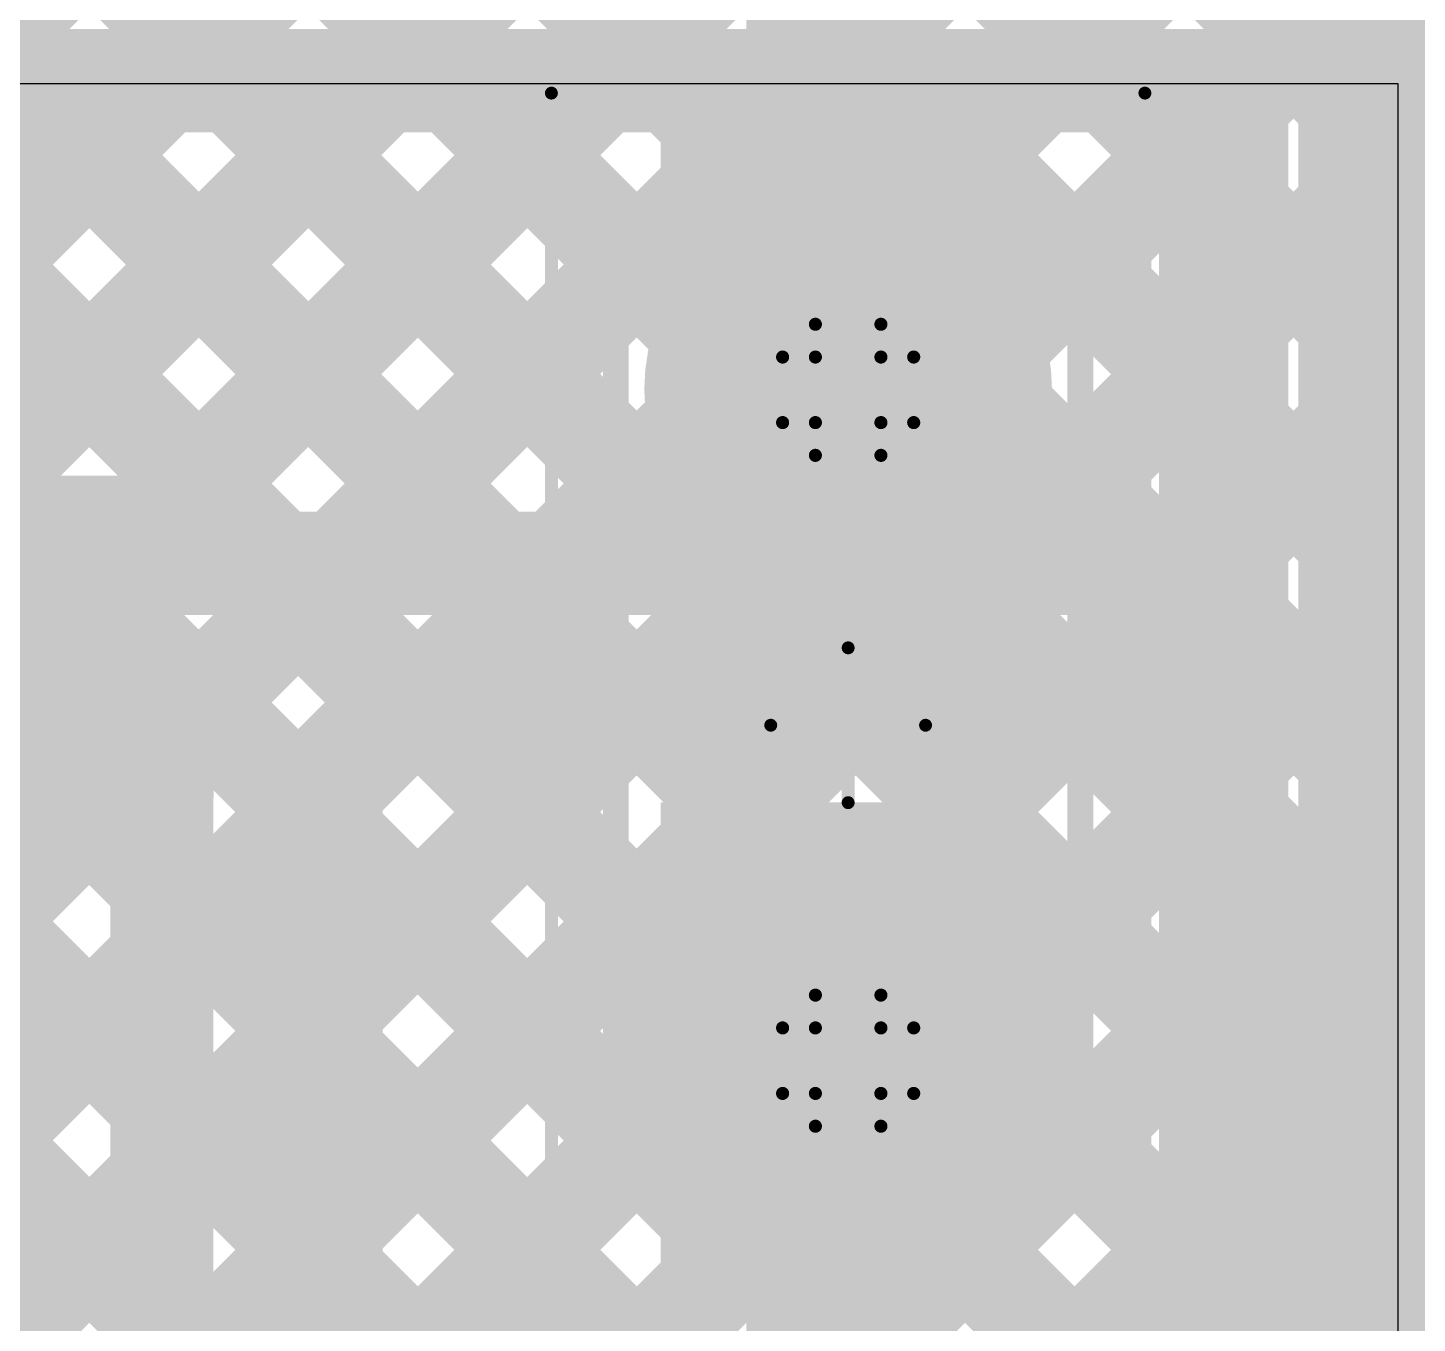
# Model space of a CAD drawing. Header units: millimetres. Extents: x 13 to 259, y -2 to 326.
# Drawn here: x 141.47 to 146.85, y 126.99 to 132.02 of the extents above; entities that cross this region are included whole.
import ezdxf

# ---------------------------------------------------------------- set-up
doc = ezdxf.new("R2010")
doc.units = ezdxf.units.MM
for name, color, linetype in [('BottomLayer', 5, 'Continuous'), ('ConnectLayer', 7, 'Continuous'), ('DrillDrawing', 1, 'Continuous'), ('Mechanical14', 56, 'Continuous'), ('Mechanical15', 56, 'Continuous'), ('Mechanical34', 56, 'Continuous'), ('Mechanical9', 56, 'Continuous'), ('MidLayer1', 16, 'Continuous'), ('MidLayer2', 76, 'Continuous'), ('MidLayer3', 90, 'Continuous'), ('MidLayer4', 156, 'Continuous'), ('MidLayer5', 130, 'Continuous'), ('MidLayer6', 216, 'Continuous'), ('MultiLayer', 9, 'Continuous'), ('TopLayer', 1, 'Continuous'), ('TopOverlay', 2, 'Continuous'), ('TopPaste', 8, 'Continuous'), ('TopSolder', 216, 'Continuous')]:
    doc.layers.add(name, color=color, linetype=linetype)

# ---------------------------------------------------------------- blocks, each defined once
blk = doc.blocks.new('CAPMP3216X180N_113')
at = {"layer": 'Mechanical14', "const_width": 0.1}
for points in [[(-1.7, 0.9), (-1.7, -0.9)], [(-1.7, 0.9), (1.7, 0.9)], [(-1.625, 0.9), (-1.625, -0.9)], [(-1.55, 0.9), (-1.55, -0.9)], [(-1.475, 0.9), (-1.475, -0.9)], [(-1.4, 0.9), (-1.4, -0.9)], [(-1.325, 0.9), (-1.325, -0.9)], [(-1.25, 0.9), (-1.25, -0.9)], [(-1.175, 0.9), (-1.175, -0.9)], [(-1.1, 0.9), (-1.1, -0.9)], [(-1.025, 0.9), (-1.025, -0.9)], [(-0.95, 0.9), (-0.95, -0.9)], [(-0.875, 0.9), (-0.875, -0.9)], [(-0.8, 0.9), (-0.8, -0.9)], [(-0.8, 0.9), (-0.8, -0.9)], [(1.7, 0.9), (1.7, -0.9)], [(-1.7, -0.9), (1.7, -0.9)]]:
    blk.add_lwpolyline(points, dxfattribs=at)
at = {"layer": 'Mechanical14', "const_width": 0.05}
for points in [[(-1.725, 0.9, 1), (-1.675, 0.9, 1)], [(-1.725, 0.9, 1), (-1.675, 0.9, 1)], [(-1.65, 0.9, 1), (-1.6, 0.9, 1)], [(-1.575, 0.9, 1), (-1.525, 0.9, 1)], [(-1.5, 0.9, 1), (-1.45, 0.9, 1)], [(-1.425, 0.9, 1), (-1.375, 0.9, 1)], [(-1.35, 0.9, 1), (-1.3, 0.9, 1)], [(-1.275, 0.9, 1), (-1.225, 0.9, 1)], [(-1.2, 0.9, 1), (-1.15, 0.9, 1)], [(-1.125, 0.9, 1), (-1.075, 0.9, 1)], [(-1.05, 0.9, 1), (-1, 0.9, 1)], [(-0.975, 0.9, 1), (-0.925, 0.9, 1)], [(-0.9, 0.9, 1), (-0.85, 0.9, 1)], [(-0.825, 0.9, 1), (-0.775, 0.9, 1)], [(-0.825, 0.9, 1), (-0.775, 0.9, 1)], [(1.675, 0.9, 1), (1.725, 0.9, 1)], [(1.675, 0.9, 1), (1.725, 0.9, 1)], [(-1.725, -0.9, 1), (-1.675, -0.9, 1)], [(-1.725, -0.9, 1), (-1.675, -0.9, 1)], [(-1.65, -0.9, 1), (-1.6, -0.9, 1)], [(-1.575, -0.9, 1), (-1.525, -0.9, 1)], [(-1.5, -0.9, 1), (-1.45, -0.9, 1)], [(-1.425, -0.9, 1), (-1.375, -0.9, 1)], [(-1.35, -0.9, 1), (-1.3, -0.9, 1)], [(-1.275, -0.9, 1), (-1.225, -0.9, 1)], [(-1.2, -0.9, 1), (-1.15, -0.9, 1)], [(-1.125, -0.9, 1), (-1.075, -0.9, 1)], [(-1.05, -0.9, 1), (-1, -0.9, 1)], [(-0.975, -0.9, 1), (-0.925, -0.9, 1)], [(-0.9, -0.9, 1), (-0.85, -0.9, 1)], [(-0.825, -0.9, 1), (-0.775, -0.9, 1)], [(-0.825, -0.9, 1), (-0.775, -0.9, 1)], [(1.675, -0.9, 1), (1.725, -0.9, 1)], [(1.675, -0.9, 1), (1.725, -0.9, 1)]]:
    blk.add_lwpolyline(points, format="xyb", close=True, dxfattribs=at)
at = {"layer": 'Mechanical15', "const_width": 0.05}
for points in [[(-2.45, 1.15), (2.45, 1.15)], [(-2.45, 1.15), (-2.45, -1.15)], [(2.45, 1.15), (2.45, -1.15)], [(0, 0.3), (0, -0.3)], [(-0.3, 0), (0.3, 0)], [(-2.45, -1.15), (2.45, -1.15)]]:
    blk.add_lwpolyline(points, dxfattribs=at)
at = {"layer": 'Mechanical15', "const_width": 0.025}
for points in [[(-2.4625, 1.15, 1), (-2.4375, 1.15, 1)], [(-2.4625, 1.15, 1), (-2.4375, 1.15, 1)], [(2.4375, 1.15, 1), (2.4625, 1.15, 1)], [(2.4375, 1.15, 1), (2.4625, 1.15, 1)], [(-0.0125, 0.3, 1), (0.0125, 0.3, 1)], [(-0.3125, 0, 1), (-0.2875, 0, 1)], [(0.2875, 0, 1), (0.3125, 0, 1)], [(-0.0125, -0.3, 1), (0.0125, -0.3, 1)], [(-2.4625, -1.15, 1), (-2.4375, -1.15, 1)], [(-2.4625, -1.15, 1), (-2.4375, -1.15, 1)], [(2.4375, -1.15, 1), (2.4625, -1.15, 1)], [(2.4375, -1.15, 1), (2.4625, -1.15, 1)]]:
    blk.add_lwpolyline(points, format="xyb", close=True, dxfattribs=at)
at = {"layer": 'TopLayer'}
for points in [[(-2.2, -0.625), (-0.4, -0.625), (-2.2, 0.625), (-0.4, 0.625)], [(0.4, -0.625), (2.2, -0.625), (0.4, 0.625), (2.2, 0.625)]]:
    blk.add_solid(points, dxfattribs=at)
at = {"layer": 'TopOverlay'}
for points, const_width in [([(-2.15, 1.125, 1), (-2.4, 1.125, 1)], 0.25), ([(-2.4625, 1.125, 1), (-2.3375, 1.125, 1)], 0.125), ([(-2.2125, 1.125, 1), (-2.0875, 1.125, 1)], 0.125), ([(-0.05, 0.7, 1), (0.05, 0.7, 1)], 0.1), ([(-0.05, -0.7, 1), (0.05, -0.7, 1)], 0.1)]:
    blk.add_lwpolyline(points, format="xyb", close=True, dxfattribs=dict(at, const_width=const_width))
at = {"layer": 'TopOverlay', "const_width": 0.2}
blk.add_lwpolyline([(0, 0.7), (0, -0.7)], dxfattribs=at)
at = {"layer": 'TopPaste'}
for points in [[(-2.2, -0.625), (-0.4, -0.625), (-2.2, 0.625), (-0.4, 0.625)], [(0.4, -0.625), (2.2, -0.625), (0.4, 0.625), (2.2, 0.625)]]:
    blk.add_solid(points, dxfattribs=at)
at = {"layer": 'TopSolder'}
for points in [[(-2.3016, -0.7266), (-0.2984, -0.7266), (-2.3016, 0.7266), (-0.2984, 0.7266)], [(0.2984, -0.7266), (2.3016, -0.7266), (0.2984, 0.7266), (2.3016, 0.7266)]]:
    blk.add_solid(points, dxfattribs=at)
blk = doc.blocks.new('SAMTEC_ASP_127797_01_185')
at = {"layer": 'Mechanical14', "const_width": 0.1}
for points in [[(-27.8892, 6.5786), (-27.1272, 7.3406)], [(-27.8892, 6.5786), (-27.1272, 7.3406)], [(-23.6474, 7.3406), (-27.1272, 7.3406)], [(-23.6474, 7.3406), (-27.1272, 7.3406)], [(-27.8892, 4.572), (-27.8892, 6.5786)], [(-27.8892, -6.5786), (-27.8892, 6.5786)]]:
    blk.add_lwpolyline(points, dxfattribs=at)
at = {"layer": 'Mechanical14', "const_width": 0.05}
for points in [[(-27.1522, 7.3406, 1), (-27.1022, 7.3406, 1)], [(-27.1522, 7.3406, 1), (-27.1022, 7.3406, 1)], [(-27.1522, 7.3406, 1), (-27.1022, 7.3406, 1)], [(-27.1522, 7.3406, 1), (-27.1022, 7.3406, 1)], [(-27.9142, 6.5786, 1), (-27.8642, 6.5786, 1)], [(-27.9142, 6.5786, 1), (-27.8642, 6.5786, 1)], [(-27.9142, 6.5786, 1), (-27.8642, 6.5786, 1)], [(-27.9142, 6.5786, 1), (-27.8642, 6.5786, 1)]]:
    blk.add_lwpolyline(points, format="xyb", close=True, dxfattribs=at)
at = {"layer": 'TopOverlay', "const_width": 0.2}
for points in [[(-27.8892, 6.5786), (-27.1272, 7.3406)], [(-27.8892, 6.5786), (-27.1272, 7.3406)], [(-23.6474, 7.3406), (-27.1272, 7.3406)], [(-23.6474, 7.3406), (-27.1272, 7.3406)], [(-27.8892, 4.572), (-27.8892, 6.5786)], [(-27.8892, -2.264), (-27.8892, 6.5786)]]:
    blk.add_lwpolyline(points, dxfattribs=at)
at = {"layer": 'TopOverlay', "const_width": 0.1}
for points in [[(-27.1772, 7.3406, 1), (-27.0772, 7.3406, 1)], [(-27.1772, 7.3406, 1), (-27.0772, 7.3406, 1)], [(-27.1772, 7.3406, 1), (-27.0772, 7.3406, 1)], [(-27.1772, 7.3406, 1), (-27.0772, 7.3406, 1)], [(-27.9392, 6.5786, 1), (-27.8392, 6.5786, 1)], [(-27.9392, 6.5786, 1), (-27.8392, 6.5786, 1)], [(-27.9392, 6.5786, 1), (-27.8392, 6.5786, 1)], [(-27.9392, 6.5786, 1), (-27.8392, 6.5786, 1)]]:
    blk.add_lwpolyline(points, format="xyb", close=True, dxfattribs=at)

msp = doc.modelspace()

# ---------------------------------------------------------------- linework, layer by layer
at = {"layer": 'BottomLayer', "const_width": 0.25}
for points in [[(144.5198, 130.6122, 1), (144.7698, 130.6122, 1)], [(144.5198, 128.0122, 1), (144.7698, 128.0122, 1)]]:
    msp.add_lwpolyline(points, format="xyb", close=True, dxfattribs=at)
at = {"layer": 'ConnectLayer', "const_width": 0.4}
for points in [[(135.1685, 136.36), (141.5885, 129.94)], [(136.0171, 136.36), (142.4371, 129.94)], [(136.8656, 136.36), (143.2856, 129.94)], [(137.7141, 136.36), (144.1341, 129.94)], [(138.5626, 136.36), (144.0954, 130.8272)], [(139.107, 125.5306), (149.9365, 136.36)], [(139.2738, 129.94), (145.6938, 136.36)], [(139.4112, 136.36), (144.5733, 131.1979)], [(140.1223, 129.94), (146.5423, 136.36)], [(140.2597, 136.36), (151.36, 125.2597)], [(140.6516, 127.0751), (149.9365, 136.36)], [(140.9709, 129.94), (147.3909, 136.36)], [(141.1082, 136.36), (151.36, 126.1082)], [(141.8194, 129.94), (148.2394, 136.36)], [(141.9567, 136.36), (151.36, 126.9567)], [(142.6679, 129.94), (149.0879, 136.36)], [(142.8053, 136.36), (151.36, 127.8052)], [(144.7661, 131.1896), (149.9365, 136.36)], [(145.2092, 130.7842), (150.785, 136.36)], [(146.9997, 90.0254), (146.9997, 136.36)], [(145.2135, 129.94), (151.36, 136.0866)], [(145.9942, 129.8721), (151.36, 135.238)], [(132.78, 123.4462), (144.2443, 134.9105)], [(138.2888, 134.9368), (144.6238, 128.6018)], [(138.2888, 134.9368), (144.6238, 128.6018)], [(138.5613, 129.2275), (144.2443, 134.9105)], [(136.2291, 134.4509), (145.4682, 125.2118)], [(136.2291, 134.4509), (145.4682, 125.2118)], [(146.4184, 129.4479), (151.36, 134.3895)], [(136.2914, 133.5401), (147.8533, 121.9782)], [(136.2914, 133.5401), (147.8533, 121.9782)], [(146.8427, 129.0236), (151.36, 133.541)], [(144.1146, 133.3536), (149.9691, 127.4991)], [(144.1146, 133.3536), (149.9691, 127.4991)], [(132.7814, 120.902), (145.1127, 133.2333)], [(139.8341, 127.9547), (145.1127, 133.2333)], [(141.8768, 133.0458), (148.3976, 126.5251)], [(141.8768, 133.0458), (148.3976, 126.5251)], [(136.1406, 132.8424), (145.6364, 123.3465)], [(136.1406, 132.8424), (145.6364, 123.3465)], [(137.6874, 127.5051), (142.9818, 132.7995)], [(138.9855, 128.8032), (142.9818, 132.7995)], [(139.5422, 132.8349), (144.1118, 128.2652)], [(139.5422, 132.8349), (144.1118, 128.2652)], [(143.0717, 132.6995), (147.5377, 128.2335)], [(143.0717, 132.6995), (147.5377, 128.2335)], [(143.9241, 132.6956), (147.8779, 128.7418)], [(143.9241, 132.6956), (147.8779, 128.7418)], [(138.9604, 126.2325), (145.3804, 132.6525)], [(140.2583, 127.5304), (145.3804, 132.6525)], [(141.4917, 132.5824), (147.7097, 126.3644)], [(141.4917, 132.5824), (147.7097, 126.3644)], [(137.8419, 126.8111), (143.5697, 132.5388)], [(138.9935, 132.535), (145.6987, 125.8298)], [(138.9935, 132.535), (145.6987, 125.8298)], [(139.4098, 128.3789), (143.5697, 132.5388)], [(145.781, 132.5358), (147.22, 131.0968)], [(145.781, 132.5358), (147.22, 131.0968)], [(134.0529, 119.6279), (146.9037, 132.4787)], [(140.69, 126.2651), (146.9037, 132.4787)], [(146.59, 126.4679), (146.59, 132.35)], [(135.8661, 132.2683), (144.56, 123.5744)], [(135.8661, 132.2683), (144.56, 123.5744)], [(146.59, 131.9997), (151.36, 131.9997)], [(135.5136, 131.81), (146.05, 131.81)], [(135.9008, 124.0215), (143.6894, 131.81)], [(136.3244, 131.81), (144.56, 123.5744)], [(137.1729, 131.81), (145.6364, 123.3465)], [(137.6874, 127.5051), (141.9923, 131.81)], [(137.8419, 126.8111), (142.8409, 131.81)], [(138.0215, 131.81), (146.05, 123.7814)], [(138.87, 131.81), (145.4682, 125.2118)], [(138.9604, 126.2325), (144.5379, 131.81)], [(139.107, 125.5306), (145.3865, 131.81)], [(139.7185, 131.81), (145.6987, 125.8298)], [(140.5671, 131.81), (144.1118, 128.2652)], [(141.4156, 131.81), (144.6238, 128.6018)], [(142.2641, 131.81), (146.05, 128.0241)], [(143.1126, 131.81), (146.05, 128.8726)], [(143.9612, 131.81), (146.05, 129.7211)], [(144.8097, 131.81), (146.05, 130.5697)], [(145.6582, 131.81), (146.05, 131.4182)], [(146.05, 126.4679), (146.05, 131.81)], [(138.9634, 123.6899), (146.9732, 131.6997)], [(140.69, 125.4165), (146.9732, 131.6997)], [(137.6207, 123.1957), (146.05, 131.6251)], [(146.59, 131.3997), (151.36, 131.3997)], [(144.7195, 128.5975), (147.2196, 131.0975)], [(144.7195, 128.5975), (147.2196, 131.0975)], [(138.9634, 123.6899), (146.05, 130.7765)], [(146.59, 130.7997), (151.36, 130.7997)], [(145.1953, 128.2247), (147.5862, 130.6156)], [(145.1953, 128.2247), (147.5862, 130.6156)], [(145.2305, 130.5407), (145.8312, 129.94)], [(143.5165, 129.94), (144.0674, 130.491)], [(138.9664, 121.1473), (148.0605, 130.2414)], [(140.69, 122.871), (148.0605, 130.2414)], [(146.59, 130.1997), (151.36, 130.1997)], [(144.8599, 130.0628), (144.9826, 129.94)], [(144.365, 129.94), (144.4728, 130.0478)], [(139.0956, 120.428), (148.6533, 129.9857)], [(140.69, 122.0224), (148.6533, 129.9857)], [(137.6494, 129.94), (145.9263, 129.94)], [(144.7195, 128.5975), (146.05, 129.928)], [(145.9263, 129.94), (147.05, 128.8163)], [(146.59, 129.5997), (151.36, 129.5997)], [(138.9531, 129.4), (142.1357, 129.4)], [(139.5829, 129.4), (141.985, 126.9979)], [(139.765, 127.8857), (141.2794, 129.4)], [(139.765, 127.0371), (142.1279, 129.4)], [(140.4315, 129.4), (141.985, 127.8464)], [(141.28, 129.4), (141.985, 128.695)], [(142.525, 127.2516), (144.6735, 129.4)], [(142.525, 126.4031), (145.522, 129.4)], [(142.525, 128.9486), (142.9764, 129.4)], [(142.525, 128.1001), (143.8249, 129.4)], [(142.525, 129.0258), (142.875, 129.3758)], [(142.875, 129.4), (145.7026, 129.4)], [(142.977, 129.4), (145.6695, 126.7075)], [(143.8255, 129.4), (146.51, 126.7155)], [(144.674, 129.4), (146.51, 127.564)], [(145.5226, 129.4), (146.51, 128.4125)], [(145.7026, 129.4), (146.51, 128.5926)], [(145.1953, 128.2247), (146.05, 129.0795)], [(141.985, 125.375), (141.985, 129.0258)], [(142.525, 125.375), (142.525, 129.0258)], [(143.5509, 126.5804), (146.0366, 129.0661)], [(142.525, 129.0034), (144.9358, 126.5927)], [(146.59, 128.9997), (151.36, 128.9997)], [(144.2116, 126.3925), (146.4608, 128.6418)], [(146.51, 126.6088), (146.51, 128.5926)], [(139.765, 126.1886), (141.985, 128.4086)], [(146.59, 128.3997), (151.36, 128.3997)], [(139.765, 128.3694), (141.985, 126.1494)], [(139.8425, 122.0234), (146.05, 128.231)], [(142.525, 128.1549), (144.3021, 126.3778)], [(139.1357, 119.6195), (147.5507, 128.0345)], [(140.69, 121.1739), (147.5507, 128.0345)], [(145.2345, 127.9911), (147.6211, 125.6045)], [(145.2345, 127.9911), (147.6211, 125.6045)], [(145.2345, 127.9911), (146.05, 127.1755)], [(139.1016, 122.9796), (144.0596, 127.9376)], [(139.1016, 122.9796), (144.0596, 127.9376)], [(140.69, 124.568), (144.0596, 127.9376)], [(145.149, 126.4814), (146.51, 127.8425)], [(146.59, 127.7997), (151.36, 127.7997)], [(139.765, 125.3401), (141.985, 127.5601)], [(144.8979, 127.4792), (148.0706, 124.3064)], [(144.8979, 127.4792), (148.0706, 124.3064)], [(144.8979, 127.4792), (146.0767, 126.3004)], [(137.8643, 120.8937), (144.4324, 127.4618)], [(139.4183, 122.4477), (144.4324, 127.4618)], [(140.69, 123.7195), (144.4324, 127.4618)], [(140.2668, 121.5992), (146.05, 127.3824)], [(142.525, 127.3064), (143.362, 126.4694)], [(146.59, 127.1997), (151.36, 127.1997)], [(146.2976, 126.7815), (146.51, 126.9939)]]:
    msp.add_lwpolyline(points, dxfattribs=at)
for points in [[(151.36, 131.0628, -3.607188), (151.36, 133.5373)], [(151.36, 131.0628, -3.607188), (151.36, 133.5373)], [(141.985, 129.0258, -0.19377), (142.1357, 129.4)], [(141.985, 129.0258, -0.19377), (142.1357, 129.4)], [(146.51, 125.8908, -2.9476), (146.51, 126.6088)]]:
    msp.add_lwpolyline(points, format="xyb", dxfattribs=at)
at = {"layer": 'ConnectLayer'}
for points, const_width in [([(146.49, 131.9997, 1), (146.69, 131.9997, 1)], 0.2), ([(141.3156, 131.81, 1), (141.5156, 131.81, 1)], 0.2), ([(141.8923, 131.81, 1), (142.0923, 131.81, 1)], 0.2), ([(142.1641, 131.81, 1), (142.3641, 131.81, 1)], 0.2), ([(142.7409, 131.81, 1), (142.9409, 131.81, 1)], 0.2), ([(143.0126, 131.81, 1), (143.2126, 131.81, 1)], 0.2), ([(143.5894, 131.81, 1), (143.7894, 131.81, 1)], 0.2), ([(143.8612, 131.81, 1), (144.0612, 131.81, 1)], 0.2), ([(144.4379, 131.81, 1), (144.6379, 131.81, 1)], 0.2), ([(144.7097, 131.81, 1), (144.9097, 131.81, 1)], 0.2), ([(145.2865, 131.81, 1), (145.4865, 131.81, 1)], 0.2), ([(145.5582, 131.81, 1), (145.7582, 131.81, 1)], 0.2), ([(145.95, 131.81, 1), (146.15, 131.81, 1)], 0.2), ([(145.95, 131.81, 1), (146.15, 131.81, 1)], 0.2), ([(146.8732, 131.6997, 1), (147.0732, 131.6997, 1)], 0.2), ([(146.8732, 131.6997, 1), (147.0732, 131.6997, 1)], 0.2), ([(145.95, 131.6251, 1), (146.15, 131.6251, 1)], 0.2), ([(145.95, 131.4182, 1), (146.15, 131.4182, 1)], 0.2), ([(146.49, 131.3997, 1), (146.69, 131.3997, 1)], 0.2), ([(145.2348, 130.6122, 1), (144.0548, 130.6122, 1)], 0.4), ([(144.4733, 131.1979, 1), (144.6733, 131.1979, 1)], 0.2), ([(144.6661, 131.1896, 1), (144.8661, 131.1896, 1)], 0.2), ([(143.9954, 130.8272, 1), (144.1954, 130.8272, 1)], 0.2), ([(145.1092, 130.7842, 1), (145.3092, 130.7842, 1)], 0.2), ([(145.95, 130.7765, 1), (146.15, 130.7765, 1)], 0.2), ([(146.49, 130.7997, 1), (146.69, 130.7997, 1)], 0.2), ([(144.6948, 130.6122, 1), (144.5948, 130.6122, 1)], 0.4), ([(143.9548, 130.6122, 1), (144.1548, 130.6122, 1)], 0.2), ([(144.4948, 130.6122, 1), (144.6948, 130.6122, 1)], 0.2), ([(144.5948, 130.6122, 1), (144.7948, 130.6122, 1)], 0.2), ([(145.1348, 130.6122, 1), (145.3348, 130.6122, 1)], 0.2), ([(145.1305, 130.5407, 1), (145.3305, 130.5407, 1)], 0.2), ([(145.95, 130.5697, 1), (146.15, 130.5697, 1)], 0.2), ([(143.9674, 130.491, 1), (144.1674, 130.491, 1)], 0.2), ([(146.49, 130.1997, 1), (146.69, 130.1997, 1)], 0.2), ([(144.7599, 130.0628, 1), (144.9599, 130.0628, 1)], 0.2), ([(144.3728, 130.0478, 1), (144.5728, 130.0478, 1)], 0.2), ([(141.4885, 129.94, 1), (141.6885, 129.94, 1)], 0.2), ([(141.7194, 129.94, 1), (141.9194, 129.94, 1)], 0.2), ([(142.3371, 129.94, 1), (142.5371, 129.94, 1)], 0.2), ([(142.5679, 129.94, 1), (142.7679, 129.94, 1)], 0.2), ([(143.1856, 129.94, 1), (143.3856, 129.94, 1)], 0.2), ([(143.4165, 129.94, 1), (143.6165, 129.94, 1)], 0.2), ([(144.0341, 129.94, 1), (144.2341, 129.94, 1)], 0.2), ([(144.265, 129.94, 1), (144.465, 129.94, 1)], 0.2), ([(144.8826, 129.94, 1), (145.0826, 129.94, 1)], 0.2), ([(145.1135, 129.94, 1), (145.3135, 129.94, 1)], 0.2), ([(145.7312, 129.94, 1), (145.9312, 129.94, 1)], 0.2), ([(145.8263, 129.94, 1), (146.0263, 129.94, 1)], 0.2), ([(145.8263, 129.94, 1), (146.0263, 129.94, 1)], 0.2), ([(145.95, 129.928, 1), (146.15, 129.928, 1)], 0.2), ([(145.8942, 129.8721, 1), (146.0942, 129.8721, 1)], 0.2), ([(145.95, 129.7211, 1), (146.15, 129.7211, 1)], 0.2), ([(146.49, 129.5997, 1), (146.69, 129.5997, 1)], 0.2), ([(146.3184, 129.4479, 1), (146.5184, 129.4479, 1)], 0.2), ([(141.1794, 129.4, 1), (141.3794, 129.4, 1)], 0.2), ([(141.18, 129.4, 1), (141.38, 129.4, 1)], 0.2), ([(142.0279, 129.4, 1), (142.2279, 129.4, 1)], 0.2), ([(142.0357, 129.4, 1), (142.2357, 129.4, 1)], 0.2), ([(142.0357, 129.4, 1), (142.2357, 129.4, 1)], 0.2), ([(142.0357, 129.4, 1), (142.2357, 129.4, 1)], 0.2), ([(142.775, 129.4, 1), (142.975, 129.4, 1)], 0.2), ([(142.775, 129.3758, 1), (142.975, 129.3758, 1)], 0.2), ([(142.8764, 129.4, 1), (143.0764, 129.4, 1)], 0.2), ([(142.877, 129.4, 1), (143.077, 129.4, 1)], 0.2), ([(143.725, 129.4, 1), (143.9249, 129.4, 1)], 0.2), ([(143.7255, 129.4, 1), (143.9255, 129.4, 1)], 0.2), ([(144.5735, 129.4, 1), (144.7735, 129.4, 1)], 0.2), ([(144.574, 129.4, 1), (144.774, 129.4, 1)], 0.2), ([(145.422, 129.4, 1), (145.622, 129.4, 1)], 0.2), ([(145.4226, 129.4, 1), (145.6226, 129.4, 1)], 0.2), ([(145.6026, 129.4, 1), (145.8026, 129.4, 1)], 0.2), ([(145.6026, 129.4, 1), (145.8026, 129.4, 1)], 0.2), ([(145.95, 129.0795, 1), (146.15, 129.0795, 1)], 0.2), ([(141.885, 129.0258, 1), (142.085, 129.0258, 1)], 0.2), ([(141.885, 129.0258, 1), (142.085, 129.0258, 1)], 0.2), ([(141.885, 129.0258, 1), (142.085, 129.0258, 1)], 0.2), ([(142.425, 129.0258, 1), (142.625, 129.0258, 1)], 0.2), ([(142.425, 129.0258, 1), (142.625, 129.0258, 1)], 0.2), ([(145.9366, 129.0661, 1), (146.1366, 129.0661, 1)], 0.2), ([(142.425, 129.0034, 1), (142.625, 129.0034, 1)], 0.2), ([(146.49, 128.9997, 1), (146.69, 128.9997, 1)], 0.2), ([(146.7427, 129.0236, 1), (146.9427, 129.0236, 1)], 0.2), ([(142.425, 128.9486, 1), (142.625, 128.9486, 1)], 0.2), ([(145.95, 128.8726, 1), (146.15, 128.8726, 1)], 0.2), ([(141.885, 128.695, 1), (142.085, 128.695, 1)], 0.2), ([(145.2348, 128.0122, 1), (144.0548, 128.0122, 1)], 0.4), ([(145.2348, 128.0122, 1), (144.0548, 128.0122, 1)], 0.4), ([(145.2348, 128.0122, 1), (144.0548, 128.0122, 1)], 0.4), ([(144.5238, 128.6018, 1), (144.7238, 128.6018, 1)], 0.2), ([(144.5238, 128.6018, 1), (144.7238, 128.6018, 1)], 0.2), ([(144.5238, 128.6018, 1), (144.7238, 128.6018, 1)], 0.2), ([(144.6195, 128.5975, 1), (144.8195, 128.5975, 1)], 0.2), ([(144.6195, 128.5975, 1), (144.8195, 128.5975, 1)], 0.2), ([(144.6195, 128.5975, 1), (144.8195, 128.5975, 1)], 0.2), ([(146.3608, 128.6418, 1), (146.5608, 128.6418, 1)], 0.2), ([(146.41, 128.5926, 1), (146.61, 128.5926, 1)], 0.2), ([(146.41, 128.5926, 1), (146.61, 128.5926, 1)], 0.2), ([(141.885, 128.4086, 1), (142.085, 128.4086, 1)], 0.2), ([(146.41, 128.4125, 1), (146.61, 128.4125, 1)], 0.2), ([(146.49, 128.3997, 1), (146.69, 128.3997, 1)], 0.2), ([(144.0118, 128.2652, 1), (144.2118, 128.2652, 1)], 0.2), ([(144.0118, 128.2652, 1), (144.2118, 128.2652, 1)], 0.2), ([(144.0118, 128.2652, 1), (144.2118, 128.2652, 1)], 0.2), ([(145.0953, 128.2247, 1), (145.2953, 128.2247, 1)], 0.2), ([(145.0953, 128.2247, 1), (145.2953, 128.2247, 1)], 0.2), ([(145.0953, 128.2247, 1), (145.2953, 128.2247, 1)], 0.2), ([(145.95, 128.231, 1), (146.15, 128.231, 1)], 0.2), ([(142.425, 128.1549, 1), (142.625, 128.1549, 1)], 0.2), ([(142.425, 128.1001, 1), (142.625, 128.1001, 1)], 0.2), ([(143.9548, 128.0122, 1), (144.1548, 128.0122, 1)], 0.2), ([(143.9548, 128.0122, 1), (144.1548, 128.0122, 1)], 0.2), ([(143.9548, 128.0122, 1), (144.1548, 128.0122, 1)], 0.2), ([(145.1348, 128.0122, 1), (145.3348, 128.0122, 1)], 0.2), ([(145.1348, 128.0122, 1), (145.3348, 128.0122, 1)], 0.2), ([(145.1348, 128.0122, 1), (145.3348, 128.0122, 1)], 0.2), ([(145.95, 128.0241, 1), (146.15, 128.0241, 1)], 0.2), ([(145.1345, 127.9911, 1), (145.3345, 127.9911, 1)], 0.2), ([(145.1345, 127.9911, 1), (145.3345, 127.9911, 1)], 0.2), ([(145.1345, 127.9911, 1), (145.3345, 127.9911, 1)], 0.2), ([(143.9596, 127.9376, 1), (144.1596, 127.9376, 1)], 0.2), ([(143.9596, 127.9376, 1), (144.1596, 127.9376, 1)], 0.2), ([(143.9596, 127.9376, 1), (144.1596, 127.9376, 1)], 0.2), ([(141.885, 127.8464, 1), (142.085, 127.8464, 1)], 0.2), ([(146.41, 127.8425, 1), (146.61, 127.8425, 1)], 0.2), ([(146.49, 127.7997, 1), (146.69, 127.7997, 1)], 0.2), ([(141.885, 127.5601, 1), (142.085, 127.5601, 1)], 0.2), ([(146.41, 127.564, 1), (146.61, 127.564, 1)], 0.2), ([(144.7979, 127.4792, 1), (144.9979, 127.4792, 1)], 0.2), ([(144.7979, 127.4792, 1), (144.9979, 127.4792, 1)], 0.2), ([(144.7979, 127.4792, 1), (144.9979, 127.4792, 1)], 0.2), ([(144.3324, 127.4618, 1), (144.5324, 127.4618, 1)], 0.2), ([(144.3324, 127.4618, 1), (144.5324, 127.4618, 1)], 0.2), ([(144.3324, 127.4618, 1), (144.5324, 127.4618, 1)], 0.2), ([(145.95, 127.3824, 1), (146.15, 127.3824, 1)], 0.2), ([(142.425, 127.3064, 1), (142.625, 127.3064, 1)], 0.2), ([(142.425, 127.2516, 1), (142.625, 127.2516, 1)], 0.2), ([(146.49, 127.1997, 1), (146.69, 127.1997, 1)], 0.2), ([(145.95, 127.1755, 1), (146.15, 127.1755, 1)], 0.2), ([(141.885, 126.9979, 1), (142.085, 126.9979, 1)], 0.2), ([(146.41, 126.9939, 1), (146.61, 126.9939, 1)], 0.2)]:
    msp.add_lwpolyline(points, format="xyb", close=True, dxfattribs=dict(at, const_width=const_width))
at = {"layer": 'DrillDrawing', "const_width": 0.0508}
for points in [[(144.5178, 130.7392), (144.5178, 130.8662)], [(144.5178, 130.8662), (144.7718, 130.8662)], [(144.7718, 130.7392), (144.7718, 130.8662)], [(144.3908, 130.4852), (144.3908, 130.7392)], [(144.3908, 130.7392), (144.5178, 130.7392)], [(144.7718, 130.7392), (144.8988, 130.7392)], [(144.8988, 130.4852), (144.8988, 130.7392)], [(144.3908, 130.4852), (144.5178, 130.4852)], [(144.5178, 130.3582), (144.5178, 130.4852)], [(144.7718, 130.4852), (144.8988, 130.4852)], [(144.7718, 130.3582), (144.7718, 130.4852)], [(144.5178, 130.3582), (144.7718, 130.3582)], [(144.5178, 128.1392), (144.5178, 128.2662)], [(144.5178, 128.2662), (144.7718, 128.2662)], [(144.7718, 128.1392), (144.7718, 128.2662)], [(144.3908, 127.8852), (144.3908, 128.1392)], [(144.3908, 128.1392), (144.5178, 128.1392)], [(144.7718, 128.1392), (144.8988, 128.1392)], [(144.8988, 127.8852), (144.8988, 128.1392)], [(144.3908, 127.8852), (144.5178, 127.8852)], [(144.5178, 127.7582), (144.5178, 127.8852)], [(144.7718, 127.8852), (144.8988, 127.8852)], [(144.7718, 127.7582), (144.7718, 127.8852)], [(144.5178, 127.7582), (144.7718, 127.7582)]]:
    msp.add_lwpolyline(points, dxfattribs=at)
at = {"layer": 'DrillDrawing', "const_width": 0.0254}
for points in [[(144.5051, 130.8662, 1), (144.5305, 130.8662, 1)], [(144.5051, 130.8662, 1), (144.5305, 130.8662, 1)], [(144.7591, 130.8662, 1), (144.7845, 130.8662, 1)], [(144.7591, 130.8662, 1), (144.7845, 130.8662, 1)], [(144.3781, 130.7392, 1), (144.4035, 130.7392, 1)], [(144.3781, 130.7392, 1), (144.4035, 130.7392, 1)], [(144.5051, 130.7392, 1), (144.5305, 130.7392, 1)], [(144.5051, 130.7392, 1), (144.5305, 130.7392, 1)], [(144.7591, 130.7392, 1), (144.7845, 130.7392, 1)], [(144.7591, 130.7392, 1), (144.7845, 130.7392, 1)], [(144.8861, 130.7392, 1), (144.9115, 130.7392, 1)], [(144.8861, 130.7392, 1), (144.9115, 130.7392, 1)], [(144.3781, 130.4852, 1), (144.4035, 130.4852, 1)], [(144.3781, 130.4852, 1), (144.4035, 130.4852, 1)], [(144.5051, 130.4852, 1), (144.5305, 130.4852, 1)], [(144.5051, 130.4852, 1), (144.5305, 130.4852, 1)], [(144.7591, 130.4852, 1), (144.7845, 130.4852, 1)], [(144.7591, 130.4852, 1), (144.7845, 130.4852, 1)], [(144.8861, 130.4852, 1), (144.9115, 130.4852, 1)], [(144.8861, 130.4852, 1), (144.9115, 130.4852, 1)], [(144.5051, 130.3582, 1), (144.5305, 130.3582, 1)], [(144.5051, 130.3582, 1), (144.5305, 130.3582, 1)], [(144.7591, 130.3582, 1), (144.7845, 130.3582, 1)], [(144.7591, 130.3582, 1), (144.7845, 130.3582, 1)], [(144.5051, 128.2662, 1), (144.5305, 128.2662, 1)], [(144.5051, 128.2662, 1), (144.5305, 128.2662, 1)], [(144.7591, 128.2662, 1), (144.7845, 128.2662, 1)], [(144.7591, 128.2662, 1), (144.7845, 128.2662, 1)], [(144.3781, 128.1392, 1), (144.4035, 128.1392, 1)], [(144.3781, 128.1392, 1), (144.4035, 128.1392, 1)], [(144.5051, 128.1392, 1), (144.5305, 128.1392, 1)], [(144.5051, 128.1392, 1), (144.5305, 128.1392, 1)], [(144.7591, 128.1392, 1), (144.7845, 128.1392, 1)], [(144.7591, 128.1392, 1), (144.7845, 128.1392, 1)], [(144.8861, 128.1392, 1), (144.9115, 128.1392, 1)], [(144.8861, 128.1392, 1), (144.9115, 128.1392, 1)], [(144.3781, 127.8852, 1), (144.4035, 127.8852, 1)], [(144.3781, 127.8852, 1), (144.4035, 127.8852, 1)], [(144.5051, 127.8852, 1), (144.5305, 127.8852, 1)], [(144.5051, 127.8852, 1), (144.5305, 127.8852, 1)], [(144.7591, 127.8852, 1), (144.7845, 127.8852, 1)], [(144.7591, 127.8852, 1), (144.7845, 127.8852, 1)], [(144.8861, 127.8852, 1), (144.9115, 127.8852, 1)], [(144.8861, 127.8852, 1), (144.9115, 127.8852, 1)], [(144.5051, 127.7582, 1), (144.5305, 127.7582, 1)], [(144.5051, 127.7582, 1), (144.5305, 127.7582, 1)], [(144.7591, 127.7582, 1), (144.7845, 127.7582, 1)], [(144.7591, 127.7582, 1), (144.7845, 127.7582, 1)]]:
    msp.add_lwpolyline(points, format="xyb", close=True, dxfattribs=at)
at = {"layer": 'Mechanical34', "const_width": 0.1}
for points in [[(81.225, 131.8), (146.8, 131.8)], [(146.8, 72.8), (146.8, 131.8)]]:
    msp.add_lwpolyline(points, dxfattribs=at)
at = {"layer": 'Mechanical34', "const_width": 0.05}
msp.add_lwpolyline([(146.775, 131.8, 1), (146.825, 131.8, 1)], format="xyb", close=True, dxfattribs=at)
msp.add_lwpolyline([(146.775, 131.8, 1), (146.825, 131.8, 1)], format="xyb", close=True, dxfattribs=at)
at = {"layer": 'Mechanical9', "const_width": 0.1}
for points in [[(146.3001, 103.9), (146.3001, 137.8)], [(144.3, 103.9), (144.3, 136.8)]]:
    msp.add_lwpolyline(points, dxfattribs=at)
at = {"layer": 'MidLayer1', "const_width": 0.25}
for points in [[(144.5198, 130.6122, 1), (144.7698, 130.6122, 1)], [(144.5198, 128.0122, 1), (144.7698, 128.0122, 1)]]:
    msp.add_lwpolyline(points, format="xyb", close=True, dxfattribs=at)
at = {"layer": 'MidLayer2', "const_width": 0.25}
for points in [[(144.5198, 130.6122, 1), (144.7698, 130.6122, 1)], [(144.5198, 128.0122, 1), (144.7698, 128.0122, 1)]]:
    msp.add_lwpolyline(points, format="xyb", close=True, dxfattribs=at)
at = {"layer": 'MidLayer3', "const_width": 0.25}
for points in [[(144.5198, 130.6122, 1), (144.7698, 130.6122, 1)], [(144.5198, 128.0122, 1), (144.7698, 128.0122, 1)]]:
    msp.add_lwpolyline(points, format="xyb", close=True, dxfattribs=at)
at = {"layer": 'MidLayer4', "const_width": 0.25}
for points in [[(144.5198, 130.6122, 1), (144.7698, 130.6122, 1)], [(144.5198, 128.0122, 1), (144.7698, 128.0122, 1)]]:
    msp.add_lwpolyline(points, format="xyb", close=True, dxfattribs=at)
at = {"layer": 'MidLayer5', "const_width": 0.25}
for points in [[(144.5198, 130.6122, 1), (144.7698, 130.6122, 1)], [(144.5198, 128.0122, 1), (144.7698, 128.0122, 1)]]:
    msp.add_lwpolyline(points, format="xyb", close=True, dxfattribs=at)
at = {"layer": 'MidLayer6', "const_width": 0.25}
for points in [[(144.5198, 130.6122, 1), (144.7698, 130.6122, 1)], [(144.5198, 128.0122, 1), (144.7698, 128.0122, 1)]]:
    msp.add_lwpolyline(points, format="xyb", close=True, dxfattribs=at)
at = {"layer": 'MultiLayer', "const_width": 0.25}
for points in [[(144.5198, 130.6122, 1), (144.7698, 130.6122, 1)], [(144.5198, 128.0122, 1), (144.7698, 128.0122, 1)]]:
    msp.add_lwpolyline(points, format="xyb", close=True, dxfattribs=at)
at = {"layer": 'TopLayer'}
for p, q in [((81.225, 131.8), (146.775, 131.8)), ((146.775, 131.8), (146.7751, 72.8))]:
    msp.add_line(p, q, dxfattribs=at)
at = {"layer": 'TopLayer', "const_width": 0.25}
for points in [[(144.5198, 130.6122, 1), (144.7698, 130.6122, 1)], [(144.5198, 128.0122, 1), (144.7698, 128.0122, 1)]]:
    msp.add_lwpolyline(points, format="xyb", close=True, dxfattribs=at)

# ---------------------------------------------------------------- block references
for name, p, rotation in [('CAPMP3216X180N_113', (144.6448, 129.3122), 90), ('SAMTEC_ASP_127797_01_185', (135.4, 102.2907), 270)]:
    msp.add_blockref(name, p, dxfattribs=dict(rotation=rotation))

doc.saveas('drawing.dxf')
